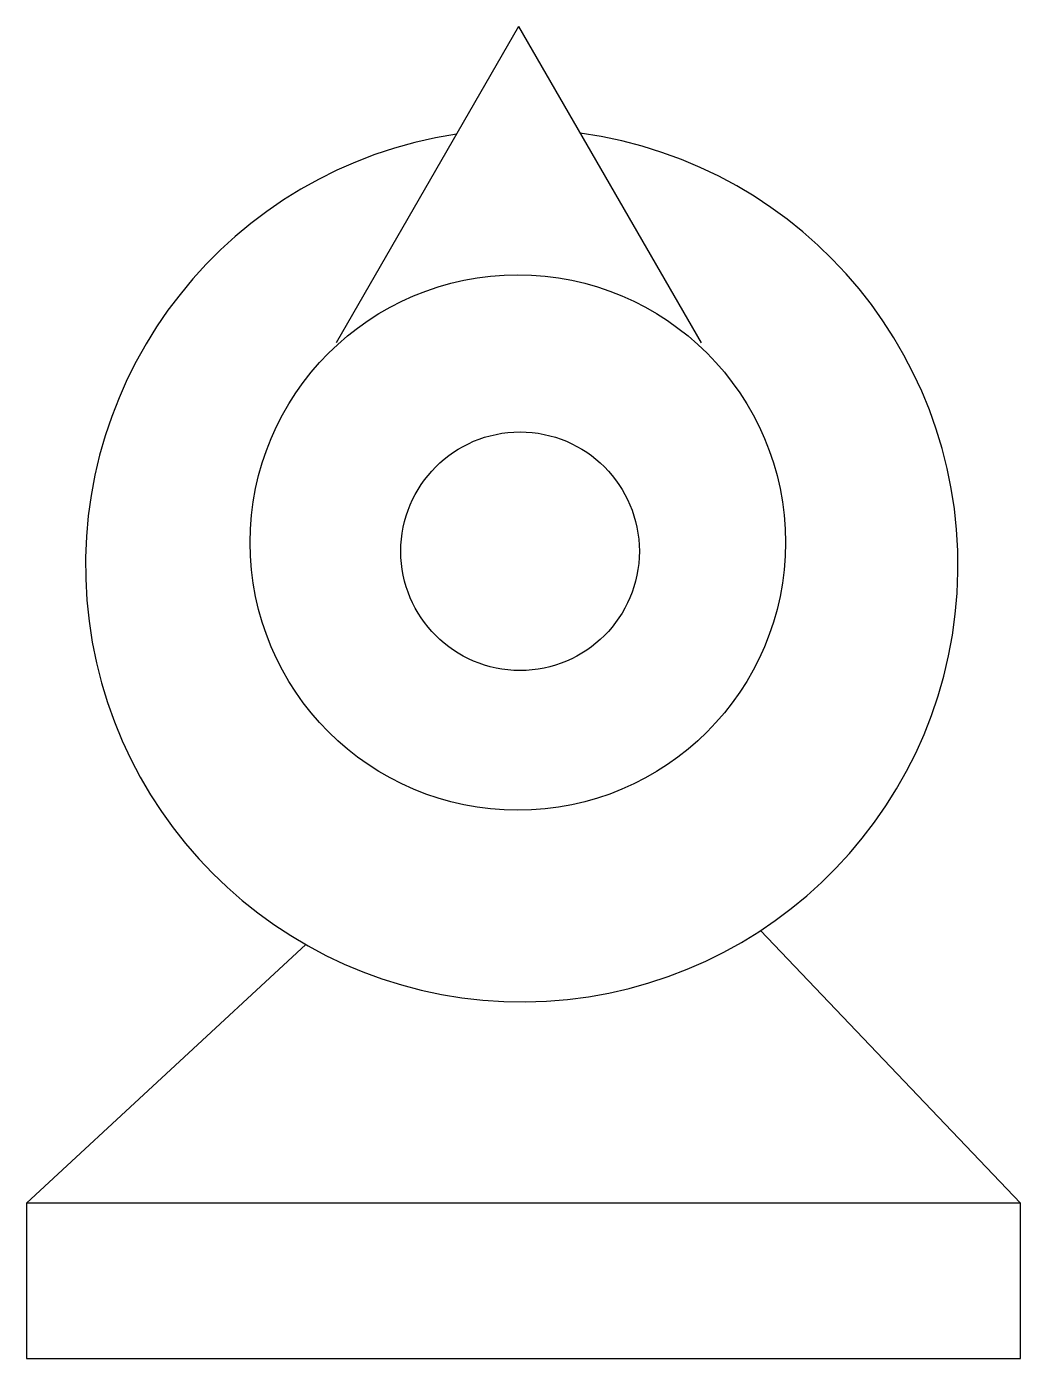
# Model space of a CAD drawing. Header units: millimetres. Extents: x -10099.552 to -10099.152, y 60.903 to 61.439.
import ezdxf

# ---------------------------------------------------------------- set-up
doc = ezdxf.new("R2010")
doc.units = ezdxf.units.MM
doc.header["$LTSCALE"] = 10
doc.layers.add('Tub_equipamentos', color=3, linetype='Continuous')

msp = doc.modelspace()

# ---------------------------------------------------------------- linework, layer by layer
at = {"layer": 'Tub_equipamentos'}
for p, q in [((-10099.35365523354, 61.43861431603149), (-10099.42707923355, 61.31143831603153)), ((-10099.35365523354, 61.43861431603149), (-10099.28023123355, 61.31143831603153)), ((-10099.25628923355, 61.07487631603148), (-10099.15171938247, 60.96528115432325)), ((-10099.43924523355, 61.06924831603068), (-10099.55161538246, 60.96528115432325)), ((-10099.15171938247, 60.96528115432325), (-10099.55161538246, 60.96528115432325)), ((-10099.55161538246, 60.96528115432325), (-10099.55161538246, 60.90278115432325)), ((-10099.15171938247, 60.90278115432325), (-10099.15171938247, 60.96528115432325)), ((-10099.55161538246, 60.90278115432325), (-10099.15171938247, 60.90278115432325))]:
    msp.add_line(p, q, dxfattribs=at)
for centre, radius in [((-10099.35396923355, 61.23103031603172), 0.107718), ((-10099.35304723355, 61.22753231603168), 0.048)]:
    msp.add_circle(centre, radius, dxfattribs=at)
msp.add_arc((-10099.35237323355, 61.22178431603119), 0.17554, 98.60380044099628, 82.3177609999972, dxfattribs=at)

doc.saveas('drawing.dxf')
